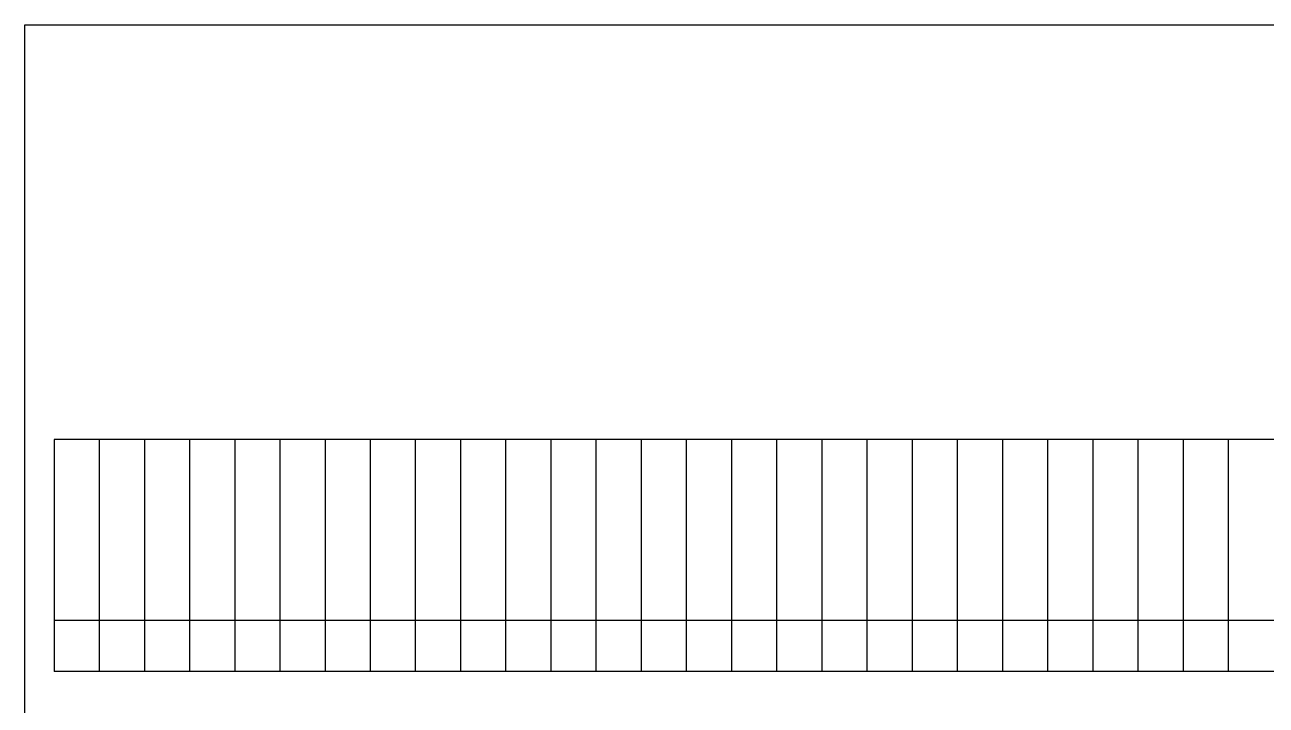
# Model space of a CAD drawing. Extents: x 0 to 405, y 0 to 280.
# Drawn here: x 9.5 to 201.9, y 174.8 to 280.3 of the extents above; entities that cross this region are included whole.
import ezdxf
from ezdxf.enums import TextEntityAlignment as Align

# ---------------------------------------------------------------- set-up
doc = ezdxf.new("R2010")
doc.units = 0
doc.header["$LTSCALE"] = 6
doc.linetypes.add('DASHED', pattern=[0])
for name, color, linetype in [('1', 8, 'CONTINUOUS'), ('11', 30, 'DASHED'), ('2', 62, 'CONTINUOUS')]:
    doc.layers.add(name, color=color, linetype=linetype)
doc.styles.get("Standard").update_dxf_attribs({"font": 'simplex', "width": 0.85})

# ---------------------------------------------------------------- blocks, each defined once
blk = doc.blocks.new('LST11')
at = {"layer": '1', "color": 0}
for p, q in [((364, 215.99), (14, 215.99)), ((14, 215.99), (14, 180.04)), ((21, 215.99), (21, 180.04)), ((28, 215.99), (28, 180.04)), ((35, 215.99), (35, 180.04)), ((42, 215.99), (42, 180.04)), ((49, 215.99), (49, 180.04)), ((56, 215.99), (56, 180.04)), ((63, 215.99), (63, 180.04)), ((70, 215.99), (70, 180.04)), ((77, 215.99), (77, 180.04)), ((84, 215.99), (84, 180.04)), ((91, 215.99), (91, 180.04)), ((98, 215.99), (98, 180.04)), ((105, 215.99), (105, 180.04)), ((112, 215.99), (112, 180.04)), ((119, 215.99), (119, 180.04)), ((126, 215.99), (126, 180.04)), ((133, 215.99), (133, 180.04)), ((140, 215.99), (140, 180.04)), ((147, 215.99), (147, 180.04)), ((154, 215.99), (154, 180.04)), ((161, 215.99), (161, 180.04)), ((168, 215.99), (168, 180.04)), ((175, 215.99), (175, 180.04)), ((182, 215.99), (182, 180.04)), ((189, 215.99), (189, 180.04)), ((196, 215.99), (196, 180.04)), ((14, 188), (364, 188)), ((364, 180.04), (14, 180.04))]:
    blk.add_line(p, q, dxfattribs=at)
at = {"layer": '2', "color": 0}
for p, q in [((9.47, 280.3), (405.47, 280.3)), ((9.47, 7.3), (9.47, 280.3))]:
    blk.add_line(p, q, dxfattribs=at)
at = {"layer": '11', "color": 0, "width": 0.85}
for tag, p in [('BESTEMMING', (393.87, 227.49)), ('KLNR', (389.77, 151.81)), ('BESTEMMING', (393.87, 94.27))]:
    blk.add_attdef(tag, text='', height=3.2, rotation=270, dxfattribs=at).set_placement(p, align=Align.MIDDLE)
for tag, p in [('VNR', (355.5, 9)), ('TOT', (367.5, 9))]:
    blk.add_attdef(tag, p, '', height=3, dxfattribs=at)
at = {"layer": '2', "color": 0, "width": 0.85}
for tag, p in [('TITEL', (48.34, 12.41)), ('NUMMER', (315.14, 9.4))]:
    blk.add_attdef(tag, p, '', height=4.7, dxfattribs=at)
blk.add_attdef('BORD', text='', height=4.7, dxfattribs=at).set_placement((264.44, 9.18), align=Align.RIGHT)
for tag, p in [('NUMMER', (291.94, 11.48)), ('INDEX', (393.05, 11.48))]:
    blk.add_attdef(tag, text='', height=4.7, dxfattribs=at).set_placement(p, align=Align.MIDDLE)

msp = doc.modelspace()

# ---------------------------------------------------------------- block references
at = {"layer": '1', "color": 0}
msp.add_blockref('LST11', (0, 0), dxfattribs=at)

doc.saveas('drawing.dxf')
